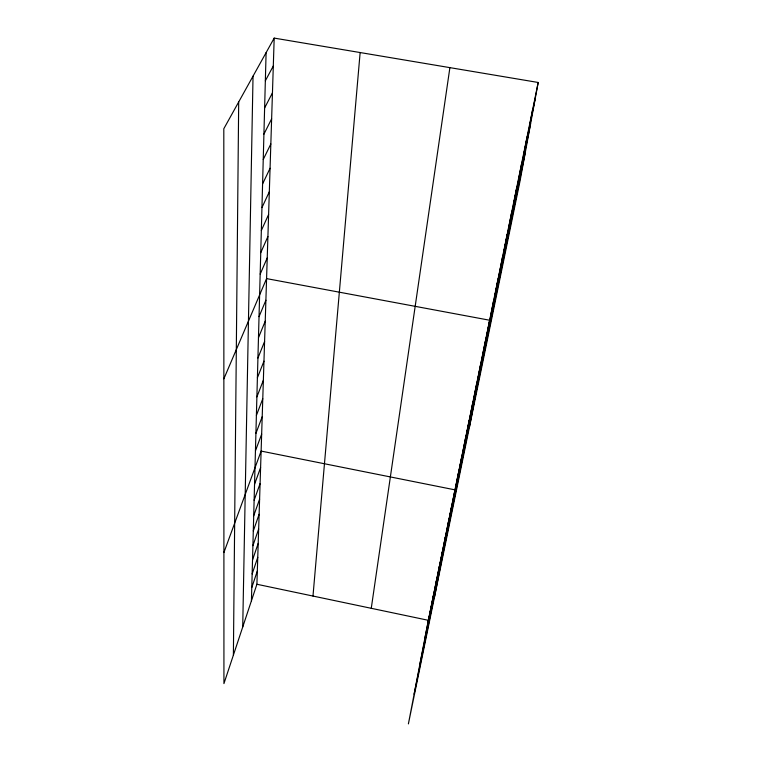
<?xml version="1.0" encoding="UTF-8"?>
<svg xmlns="http://www.w3.org/2000/svg" width="762" height="762" viewBox="0 0 762 762"><rect width="100%" height="100%" fill="white"/><g stroke="black" fill="none" stroke-linecap="round" stroke-linejoin="round"><path stroke-width="1.14" d="M233.391 655.13L238.687 101.975M242.726 626.993L253.032 76.152M251.431 600.78L266.1 52.654M274.187 38.1L223.809 128.74L223.933 683.609L256.908 584.264L274.187 38.1L538.191 82.477L520.075 180.794L408.394 723.9L428.339 620.306L538.191 82.477M312.982 596.055L360.14 52.549M371.265 608.314L449.894 67.637M529.59 126.101L532.552 110.099M513.674 203.94L516.779 187.309M518.789 178.908L521.856 162.458M524.094 152.981L527.113 136.741M494.871 295.913L498.1 278.749M499.339 274.063L502.549 257.004M503.958 251.47L507.13 234.534M508.73 228.114L511.873 211.312M469.697 419.043L473.031 401.517M473.659 399.659L476.983 382.162M477.745 379.647L481.06 362.188M481.984 358.959L485.27 341.557M469.506 426.701L489.633 320.231L266.576 278.606L223.866 378.809M490.547 317.078L493.795 299.818M436.035 583.654L439.379 566.252M438.979 569.252L442.331 551.802M442.008 554.441L445.36 536.962M445.122 539.21L448.475 521.703M448.332 523.542L451.685 506.006M434.607 596.436L454.981 489.852L261.128 451.085L223.904 552.536M455.028 490.785L458.381 473.221M458.524 473.669L461.877 456.095M462.134 456.019L465.477 438.455M465.858 437.826L469.192 420.272M427.663 624.583L433.711 593.989M433.168 597.665L436.502 580.301M425.025 637.518L535.295 98.222M419.767 664.835L530.6 123.692M414.118 694.182L525.437 151.705M251.784 587.54L257.327 570.986M252.146 573.957L257.766 557.365M252.517 560.003L258.204 543.382M252.908 545.678L258.661 529.019M253.298 530.962L259.128 514.274M253.708 515.826L259.604 499.129M254.117 500.272L260.099 483.565M254.546 484.28L260.604 467.554M255.441 450.866L261.661 434.149M255.908 433.416L262.214 416.7M256.394 415.433L262.776 398.745M256.889 396.897L263.366 380.238M257.394 377.781L263.966 361.159M257.927 358.054L264.595 341.49M258.47 337.699L265.233 321.193M259.032 316.668L265.9 300.238M260.175 274.139L267.233 257.899M260.747 252.67L267.91 236.534M261.337 230.505L268.605 214.503M261.957 207.607L269.329 191.748M262.585 183.947L270.072 168.25M263.242 159.477L270.843 143.961M263.919 134.16L271.634 118.843M264.624 107.947L272.453 92.859M265.347 80.791L273.31 65.961M256.908 584.264L428.339 620.306"/></g></svg>
